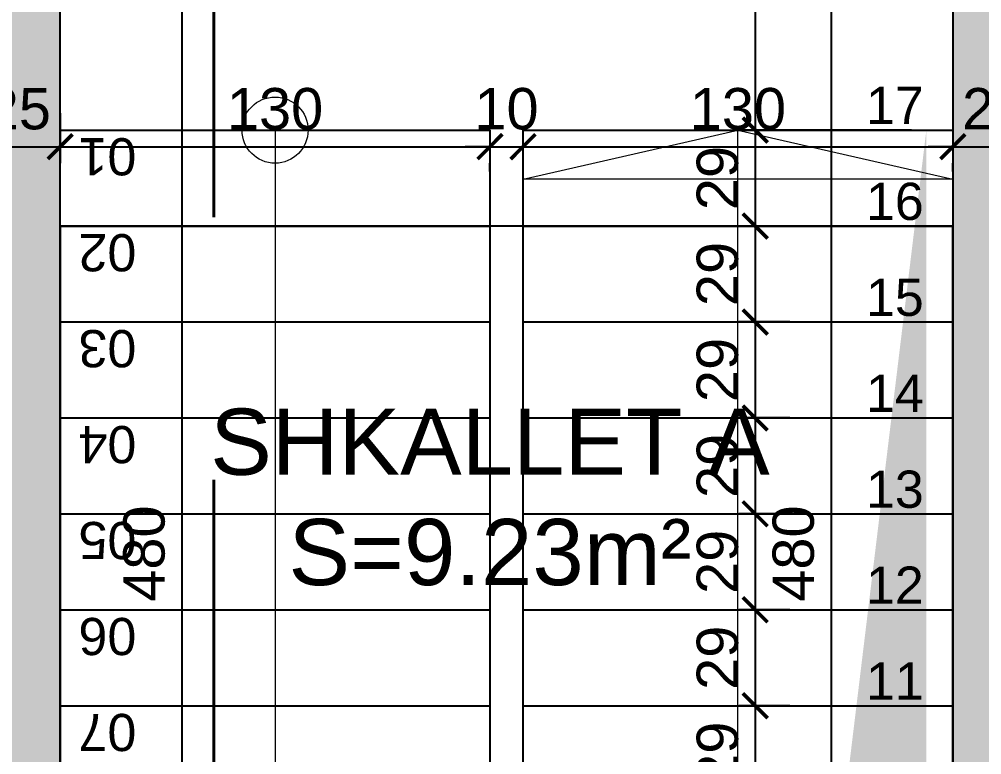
# Model space of a CAD drawing. Header units: feet. Extents: x 92587 to 97987, y -55119 to -48334.
# Drawn here: x 94331.7 to 94622.9, y -51833.2 to -51610.9 of the extents above; entities that cross this region are included whole.
import ezdxf

# ---------------------------------------------------------------- set-up
doc = ezdxf.new("R2010")
doc.units = ezdxf.units.FT
doc.header["$LTSCALE"] = 50
doc.header["$MEASUREMENT"] = 0
doc.linetypes.add('CONTINU', pattern=[0])
doc.linetypes.add('DASHED2', pattern=[9.525, 6.35, -3.175])
doc.layers.get('0').update_dxf_attribs({"color": 8})
doc.layers.add('ARCHITECTE', color=252, linetype='Continuous', lineweight=13)
for name, color, linetype in [('BETON COUPE', 3, 'CONTINU'), ('BETON TRAME', 252, 'Continuous'), ('BETON VU', 2, 'Continuous'), ('BORD', 5, 'Continuous'), ('COTE 50ème', 1, 'Continuous'), ('OMBRE', 253, 'Continuous'), ('TEXTE', 7, 'Continuous')]:
    doc.layers.add(name, color=color, linetype=linetype)
doc.layers.add('HORS GEL COTE', color=7, linetype='Continuous', lineweight=13, true_color=0x00661a)
doc.styles.add('RS_TEXT_1.50', font='arial.ttf', dxfattribs={"height": 12.5})
doc.styles.add('RS_TXT_50', font='arial.ttf', dxfattribs={"height": 12.5})
doc.dimstyles.new('RS_50CM_LINEAIRE', dxfattribs={"dimscale": 5, "dimtxt": 12.5, "dimasz": 1.5, "dimexe": 1, "dimexo": 2.5, "dimgap": 1, "dimtad": 1, "dimdec": 1, "dimrnd": 0.5, "dimdsep": 46, "dimtxsty": 'RS_TXT_50', "dimblk1": 'ARCHTICK', "dimblk2": 'ARCHTICK', "dimsah": 1, "dimcen": 2.5, "dimdle": 1, "dimclrt": 4, "dimadec": 0, "dimazin": 2, "dimtfac": 1, "dimtdec": 1, "dimtix": 1, "dimtmove": 2, "dimatfit": 3, "dimfxl": 1, "dimtolj": 1, "dimtzin": 0, "dimarcsym": 0})

# ---------------------------------------------------------------- blocks, each defined once
blk = doc.blocks.new('_ArchTick')
at = {"color": 0, "linetype": 'ByBlock', "const_width": 0.15}
blk.add_lwpolyline([(-0.5, -0.5), (0.5, 0.5)], dxfattribs=at)
blk = doc.blocks.new('*D806')
at = {"layer": 'COTE 50ème', "color": 0, "lineweight": -2, "ltscale": 0.5, "transparency": 16777216}
for p, q in [((94319.11, -51639.26), (94319.11, -51654.37)), ((94344.11, -51639.26), (94344.11, -51654.37)), ((94319.11, -51649.37), (94311.61, -51649.37)), ((94319.11, -51649.37), (94344.11, -51649.37)), ((94344.11, -51649.37), (94351.61, -51649.37))]:
    blk.add_line(p, q, dxfattribs=at)
at = {"layer": 'Defpoints', "color": 0, "ltscale": 0.5, "transparency": 16777216}
for p in [(94319.11, -51626.76), (94344.11, -51626.76), (94344.11, -51649.37)]:
    blk.add_point(p, dxfattribs=at)
at = {"layer": 'COTE 50ème', "color": 0, "lineweight": -2, "ltscale": 0.5, "transparency": 16777216, "xscale": 7.5, "yscale": 7.5, "zscale": 7.5}
blk.add_blockref('_ArchTick', (94319.11, -51649.37), dxfattribs=at)
at = {"layer": 'COTE 50ème', "color": 0, "lineweight": -2, "ltscale": 0.5, "transparency": 16777216, "xscale": 7.5, "yscale": 7.5, "zscale": 7.5, "rotation": 180}
blk.add_blockref('_ArchTick', (94344.11, -51649.37), dxfattribs=at)
at = {"layer": 'COTE 50ème', "color": 4, "lineweight": 5, "ltscale": 0.5, "transparency": 16777216, "insert": (94331.61, -51637.98), "char_height": 12.5, "attachment_point": 5, "style": 'RS_TXT_50'}
blk.add_mtext('\\A1;25', dxfattribs=at)
blk = doc.blocks.new('*D807')
at = {"layer": 'COTE 50ème', "color": 0, "lineweight": -2, "ltscale": 0.5, "transparency": 16777216}
for p, q in [((94344.11, -51639.26), (94344.11, -51654.37)), ((94339.11, -51649.37), (94479.11, -51649.37)), ((94474.11, -51656.86), (94474.11, -51654.37))]:
    blk.add_line(p, q, dxfattribs=at)
at = {"layer": 'Defpoints', "color": 0, "ltscale": 0.5, "transparency": 16777216}
for p in [(94344.11, -51626.76), (94474.11, -51644.36), (94474.11, -51649.37)]:
    blk.add_point(p, dxfattribs=at)
at = {"layer": 'COTE 50ème', "color": 0, "lineweight": -2, "ltscale": 0.5, "transparency": 16777216, "xscale": 7.5, "yscale": 7.5, "zscale": 7.5, "rotation": 180}
blk.add_blockref('_ArchTick', (94344.11, -51649.37), dxfattribs=at)
at = {"layer": 'COTE 50ème', "color": 0, "lineweight": -2, "ltscale": 0.5, "transparency": 16777216, "xscale": 7.5, "yscale": 7.5, "zscale": 7.5}
blk.add_blockref('_ArchTick', (94474.11, -51649.37), dxfattribs=at)
at = {"layer": 'COTE 50ème', "color": 4, "lineweight": 5, "ltscale": 0.5, "transparency": 16777216, "insert": (94409.11, -51637.98), "char_height": 12.5, "attachment_point": 5, "style": 'RS_TXT_50'}
blk.add_mtext('\\A1;130', dxfattribs=at)
blk = doc.blocks.new('*D808')
at = {"layer": 'COTE 50ème', "color": 0, "lineweight": -2, "ltscale": 0.5, "transparency": 16777216}
for p, q in [((94474.11, -51649.37), (94466.61, -51649.37)), ((94474.11, -51649.37), (94484.11, -51649.37)), ((94484.11, -51649.37), (94491.61, -51649.37)), ((94474.11, -51656.86), (94474.11, -51654.37)), ((94484.11, -51656.86), (94484.11, -51654.37))]:
    blk.add_line(p, q, dxfattribs=at)
at = {"layer": 'Defpoints', "color": 0, "ltscale": 0.5, "transparency": 16777216}
for p in [(94474.11, -51644.36), (94484.11, -51644.36), (94484.11, -51649.37)]:
    blk.add_point(p, dxfattribs=at)
at = {"layer": 'COTE 50ème', "color": 0, "lineweight": -2, "ltscale": 0.5, "transparency": 16777216, "xscale": 7.5, "yscale": 7.5, "zscale": 7.5}
blk.add_blockref('_ArchTick', (94474.11, -51649.37), dxfattribs=at)
at = {"layer": 'COTE 50ème', "color": 0, "lineweight": -2, "ltscale": 0.5, "transparency": 16777216, "xscale": 7.5, "yscale": 7.5, "zscale": 7.5, "rotation": 180}
blk.add_blockref('_ArchTick', (94484.11, -51649.37), dxfattribs=at)
at = {"layer": 'COTE 50ème', "color": 4, "lineweight": 5, "ltscale": 0.5, "transparency": 16777216, "insert": (94479.11, -51637.98), "char_height": 12.5, "attachment_point": 5, "style": 'RS_TXT_50'}
blk.add_mtext('\\A1;10', dxfattribs=at)
blk = doc.blocks.new('*D809')
at = {"layer": 'COTE 50ème', "color": 0, "lineweight": -2, "ltscale": 0.5, "transparency": 16777216}
for p, q in [((94479.11, -51649.37), (94619.11, -51649.37)), ((94484.11, -51656.86), (94484.11, -51654.37)), ((94614.11, -51656.86), (94614.11, -51654.37))]:
    blk.add_line(p, q, dxfattribs=at)
at = {"layer": 'Defpoints', "color": 0, "ltscale": 0.5, "transparency": 16777216}
for p in [(94484.11, -51644.36), (94614.11, -51644.36), (94614.11, -51649.37)]:
    blk.add_point(p, dxfattribs=at)
at = {"layer": 'COTE 50ème', "color": 0, "lineweight": -2, "ltscale": 0.5, "transparency": 16777216, "xscale": 7.5, "yscale": 7.5, "zscale": 7.5, "rotation": 180}
blk.add_blockref('_ArchTick', (94484.11, -51649.37), dxfattribs=at)
at = {"layer": 'COTE 50ème', "color": 0, "lineweight": -2, "ltscale": 0.5, "transparency": 16777216, "xscale": 7.5, "yscale": 7.5, "zscale": 7.5}
blk.add_blockref('_ArchTick', (94614.11, -51649.37), dxfattribs=at)
at = {"layer": 'COTE 50ème', "color": 4, "lineweight": 5, "ltscale": 0.5, "transparency": 16777216, "insert": (94549.11, -51637.98), "char_height": 12.5, "attachment_point": 5, "style": 'RS_TXT_50'}
blk.add_mtext('\\A1;130', dxfattribs=at)
blk = doc.blocks.new('*D810')
at = {"layer": 'COTE 50ème', "color": 0, "lineweight": -2, "ltscale": 0.5, "transparency": 16777216}
for p, q in [((94614.11, -51649.37), (94606.61, -51649.37)), ((94614.11, -51649.37), (94639.11, -51649.37)), ((94639.11, -51649.37), (94646.61, -51649.37)), ((94614.11, -51656.86), (94614.11, -51654.37)), ((94639.11, -51656.86), (94639.11, -51654.37))]:
    blk.add_line(p, q, dxfattribs=at)
at = {"layer": 'Defpoints', "color": 0, "ltscale": 0.5, "transparency": 16777216}
for p in [(94614.11, -51644.36), (94639.11, -51644.36), (94639.11, -51649.37)]:
    blk.add_point(p, dxfattribs=at)
at = {"layer": 'COTE 50ème', "color": 0, "lineweight": -2, "ltscale": 0.5, "transparency": 16777216, "xscale": 7.5, "yscale": 7.5, "zscale": 7.5}
blk.add_blockref('_ArchTick', (94614.11, -51649.37), dxfattribs=at)
at = {"layer": 'COTE 50ème', "color": 0, "lineweight": -2, "ltscale": 0.5, "transparency": 16777216, "xscale": 7.5, "yscale": 7.5, "zscale": 7.5, "rotation": 180}
blk.add_blockref('_ArchTick', (94639.11, -51649.37), dxfattribs=at)
at = {"layer": 'COTE 50ème', "color": 4, "lineweight": 5, "ltscale": 0.5, "transparency": 16777216, "insert": (94626.61, -51637.98), "char_height": 12.5, "attachment_point": 5, "style": 'RS_TXT_50'}
blk.add_mtext('\\A1;25', dxfattribs=at)
blk = doc.blocks.new('*D528')
at = {"layer": 'COTE 50ème', "color": 0, "lineweight": -2, "ltscale": 0.5, "transparency": 16777216}
for p, q in [((94380.92, -51527.36), (94380.92, -52017.36)), ((94356.61, -51532.36), (94385.92, -51532.36)), ((94376.61, -52012.36), (94385.92, -52012.36))]:
    blk.add_line(p, q, dxfattribs=at)
at = {"layer": 'Defpoints', "color": 0, "ltscale": 0.5, "transparency": 16777216}
for p in [(94344.11, -51532.36), (94364.11, -52012.36), (94380.92, -52012.36)]:
    blk.add_point(p, dxfattribs=at)
at = {"layer": 'COTE 50ème', "color": 0, "lineweight": -2, "ltscale": 0.5, "transparency": 16777216, "xscale": 7.5, "yscale": 7.5, "zscale": 7.5}
for p, rotation in [((94380.92, -51532.36), 90), ((94380.92, -52012.36), 270)]:
    blk.add_blockref('_ArchTick', p, dxfattribs=dict(at, rotation=rotation))
at = {"layer": 'COTE 50ème', "color": 4, "lineweight": 5, "ltscale": 0.5, "transparency": 16777216, "insert": (94369.54, -51772.36), "char_height": 12.5, "attachment_point": 5, "rotation": 90, "style": 'RS_TXT_50'}
blk.add_mtext('\\A1;480', dxfattribs=at)
blk = doc.blocks.new('*D541')
at = {"layer": 'COTE 50ème', "color": 0, "lineweight": -2, "ltscale": 0.5, "transparency": 16777216}
for p, q in [((94577.3, -51527.36), (94577.3, -52017.36)), ((94601.61, -51532.36), (94572.3, -51532.36)), ((94581.61, -52012.36), (94572.3, -52012.36))]:
    blk.add_line(p, q, dxfattribs=at)
at = {"layer": 'Defpoints', "color": 0, "ltscale": 0.5, "transparency": 16777216}
for p in [(94614.11, -51532.36), (94577.3, -52012.36), (94594.11, -52012.36)]:
    blk.add_point(p, dxfattribs=at)
at = {"layer": 'COTE 50ème', "color": 0, "lineweight": -2, "ltscale": 0.5, "transparency": 16777216, "xscale": 7.5, "yscale": 7.5, "zscale": 7.5}
for p, rotation in [((94577.3, -51532.36), 90), ((94577.3, -52012.36), 270)]:
    blk.add_blockref('_ArchTick', p, dxfattribs=dict(at, rotation=rotation))
at = {"layer": 'COTE 50ème', "color": 4, "lineweight": 5, "ltscale": 0.5, "transparency": 16777216, "insert": (94565.92, -51772.36), "char_height": 12.5, "attachment_point": 5, "rotation": 90, "style": 'RS_TXT_50'}
blk.add_mtext('\\A1;480', dxfattribs=at)
blk = doc.blocks.new('*D543')
at = {"layer": 'COTE 50ème', "color": 0, "lineweight": -2, "ltscale": 0.5, "transparency": 16777216}
for p, q in [((94554.34, -51477.36), (94554.34, -51649.36)), ((94599.17, -51482.36), (94549.34, -51482.36)), ((94601.61, -51644.36), (94549.34, -51644.36))]:
    blk.add_line(p, q, dxfattribs=at)
at = {"layer": 'Defpoints', "color": 0, "ltscale": 0.5, "transparency": 16777216}
for p in [(94611.67, -51482.36), (94554.34, -51644.36), (94614.11, -51644.36)]:
    blk.add_point(p, dxfattribs=at)
at = {"layer": 'COTE 50ème', "color": 0, "lineweight": -2, "ltscale": 0.5, "transparency": 16777216, "xscale": 7.5, "yscale": 7.5, "zscale": 7.5}
for p, rotation in [((94554.34, -51482.36), 90), ((94554.34, -51644.36), 270)]:
    blk.add_blockref('_ArchTick', p, dxfattribs=dict(at, rotation=rotation))
at = {"layer": 'COTE 50ème', "color": 4, "lineweight": 5, "ltscale": 0.5, "transparency": 16777216, "insert": (94542.96, -51563.36), "char_height": 12.5, "attachment_point": 5, "rotation": 90, "style": 'RS_TXT_50'}
blk.add_mtext('\\A1;162', dxfattribs=at)
blk = doc.blocks.new('*D544')
at = {"layer": 'COTE 50ème', "color": 0, "lineweight": -2, "ltscale": 0.5, "transparency": 16777216}
for p, q in [((94554.34, -51639.36), (94554.34, -51678.36)), ((94601.61, -51644.36), (94549.34, -51644.36)), ((94564.8, -51673.36), (94549.34, -51673.36))]:
    blk.add_line(p, q, dxfattribs=at)
at = {"layer": 'Defpoints', "color": 0, "ltscale": 0.5, "transparency": 16777216}
for p in [(94614.11, -51644.36), (94554.34, -51673.36), (94577.3, -51673.36)]:
    blk.add_point(p, dxfattribs=at)
at = {"layer": 'COTE 50ème', "color": 0, "lineweight": -2, "ltscale": 0.5, "transparency": 16777216, "xscale": 7.5, "yscale": 7.5, "zscale": 7.5}
for p, rotation in [((94554.34, -51644.36), 90), ((94554.34, -51673.36), 270)]:
    blk.add_blockref('_ArchTick', p, dxfattribs=dict(at, rotation=rotation))
at = {"layer": 'COTE 50ème', "color": 4, "lineweight": 5, "ltscale": 0.5, "transparency": 16777216, "insert": (94542.96, -51658.86), "char_height": 12.5, "attachment_point": 5, "rotation": 90, "style": 'RS_TXT_50'}
blk.add_mtext('\\A1;29', dxfattribs=at)
blk = doc.blocks.new('*D545')
at = {"layer": 'COTE 50ème', "color": 0, "lineweight": -2, "ltscale": 0.5, "transparency": 16777216}
for p, q in [((94554.34, -51668.36), (94554.34, -51707.36)), ((94564.8, -51673.36), (94549.34, -51673.36)), ((94564.8, -51702.36), (94549.34, -51702.36))]:
    blk.add_line(p, q, dxfattribs=at)
at = {"layer": 'Defpoints', "color": 0, "ltscale": 0.5, "transparency": 16777216}
for p in [(94577.3, -51673.36), (94554.34, -51702.36), (94577.3, -51702.36)]:
    blk.add_point(p, dxfattribs=at)
at = {"layer": 'COTE 50ème', "color": 0, "lineweight": -2, "ltscale": 0.5, "transparency": 16777216, "xscale": 7.5, "yscale": 7.5, "zscale": 7.5}
for p, rotation in [((94554.34, -51673.36), 90), ((94554.34, -51702.36), 270)]:
    blk.add_blockref('_ArchTick', p, dxfattribs=dict(at, rotation=rotation))
at = {"layer": 'COTE 50ème', "color": 4, "lineweight": 5, "ltscale": 0.5, "transparency": 16777216, "insert": (94542.96, -51687.86), "char_height": 12.5, "attachment_point": 5, "rotation": 90, "style": 'RS_TXT_50'}
blk.add_mtext('\\A1;29', dxfattribs=at)
blk = doc.blocks.new('*D546')
at = {"layer": 'COTE 50ème', "color": 0, "lineweight": -2, "ltscale": 0.5, "transparency": 16777216}
for p, q in [((94554.34, -51697.36), (94554.34, -51736.36)), ((94564.8, -51702.36), (94549.34, -51702.36)), ((94564.8, -51731.36), (94549.34, -51731.36))]:
    blk.add_line(p, q, dxfattribs=at)
at = {"layer": 'Defpoints', "color": 0, "ltscale": 0.5, "transparency": 16777216}
for p in [(94577.3, -51702.36), (94554.34, -51731.36), (94577.3, -51731.36)]:
    blk.add_point(p, dxfattribs=at)
at = {"layer": 'COTE 50ème', "color": 0, "lineweight": -2, "ltscale": 0.5, "transparency": 16777216, "xscale": 7.5, "yscale": 7.5, "zscale": 7.5}
for p, rotation in [((94554.34, -51702.36), 90), ((94554.34, -51731.36), 270)]:
    blk.add_blockref('_ArchTick', p, dxfattribs=dict(at, rotation=rotation))
at = {"layer": 'COTE 50ème', "color": 4, "lineweight": 5, "ltscale": 0.5, "transparency": 16777216, "insert": (94542.96, -51716.86), "char_height": 12.5, "attachment_point": 5, "rotation": 90, "style": 'RS_TXT_50'}
blk.add_mtext('\\A1;29', dxfattribs=at)
blk = doc.blocks.new('*D547')
at = {"layer": 'COTE 50ème', "color": 0, "lineweight": -2, "ltscale": 0.5, "transparency": 16777216}
for p, q in [((94554.34, -51726.36), (94554.34, -51765.36)), ((94564.8, -51731.36), (94549.34, -51731.36)), ((94564.8, -51760.36), (94549.34, -51760.36))]:
    blk.add_line(p, q, dxfattribs=at)
at = {"layer": 'Defpoints', "color": 0, "ltscale": 0.5, "transparency": 16777216}
for p in [(94577.3, -51731.36), (94554.34, -51760.36), (94577.3, -51760.36)]:
    blk.add_point(p, dxfattribs=at)
at = {"layer": 'COTE 50ème', "color": 0, "lineweight": -2, "ltscale": 0.5, "transparency": 16777216, "xscale": 7.5, "yscale": 7.5, "zscale": 7.5}
for p, rotation in [((94554.34, -51731.36), 90), ((94554.34, -51760.36), 270)]:
    blk.add_blockref('_ArchTick', p, dxfattribs=dict(at, rotation=rotation))
at = {"layer": 'COTE 50ème', "color": 4, "lineweight": 5, "ltscale": 0.5, "transparency": 16777216, "insert": (94542.96, -51745.86), "char_height": 12.5, "attachment_point": 5, "rotation": 90, "style": 'RS_TXT_50'}
blk.add_mtext('\\A1;29', dxfattribs=at)
blk = doc.blocks.new('*D548')
at = {"layer": 'COTE 50ème', "color": 0, "lineweight": -2, "ltscale": 0.5, "transparency": 16777216}
for p, q in [((94554.34, -51755.36), (94554.34, -51794.36)), ((94564.8, -51760.36), (94549.34, -51760.36)), ((94564.8, -51789.36), (94549.34, -51789.36))]:
    blk.add_line(p, q, dxfattribs=at)
at = {"layer": 'Defpoints', "color": 0, "ltscale": 0.5, "transparency": 16777216}
for p in [(94577.3, -51760.36), (94554.34, -51789.36), (94577.3, -51789.36)]:
    blk.add_point(p, dxfattribs=at)
at = {"layer": 'COTE 50ème', "color": 0, "lineweight": -2, "ltscale": 0.5, "transparency": 16777216, "xscale": 7.5, "yscale": 7.5, "zscale": 7.5}
for p, rotation in [((94554.34, -51760.36), 90), ((94554.34, -51789.36), 270)]:
    blk.add_blockref('_ArchTick', p, dxfattribs=dict(at, rotation=rotation))
at = {"layer": 'COTE 50ème', "color": 4, "lineweight": 5, "ltscale": 0.5, "transparency": 16777216, "insert": (94542.96, -51774.86), "char_height": 12.5, "attachment_point": 5, "rotation": 90, "style": 'RS_TXT_50'}
blk.add_mtext('\\A1;29', dxfattribs=at)
blk = doc.blocks.new('*D549')
at = {"layer": 'COTE 50ème', "color": 0, "lineweight": -2, "ltscale": 0.5, "transparency": 16777216}
for p, q in [((94554.34, -51784.36), (94554.34, -51823.36)), ((94564.8, -51789.36), (94549.34, -51789.36)), ((94564.8, -51818.36), (94549.34, -51818.36))]:
    blk.add_line(p, q, dxfattribs=at)
at = {"layer": 'Defpoints', "color": 0, "ltscale": 0.5, "transparency": 16777216}
for p in [(94577.3, -51789.36), (94554.34, -51818.36), (94577.3, -51818.36)]:
    blk.add_point(p, dxfattribs=at)
at = {"layer": 'COTE 50ème', "color": 0, "lineweight": -2, "ltscale": 0.5, "transparency": 16777216, "xscale": 7.5, "yscale": 7.5, "zscale": 7.5}
for p, rotation in [((94554.34, -51789.36), 90), ((94554.34, -51818.36), 270)]:
    blk.add_blockref('_ArchTick', p, dxfattribs=dict(at, rotation=rotation))
at = {"layer": 'COTE 50ème', "color": 4, "lineweight": 5, "ltscale": 0.5, "transparency": 16777216, "insert": (94542.96, -51803.86), "char_height": 12.5, "attachment_point": 5, "rotation": 90, "style": 'RS_TXT_50'}
blk.add_mtext('\\A1;29', dxfattribs=at)
blk = doc.blocks.new('*D550')
at = {"layer": 'COTE 50ème', "color": 0, "lineweight": -2, "ltscale": 0.5, "transparency": 16777216}
for p, q in [((94554.34, -51813.36), (94554.34, -51852.36)), ((94564.8, -51818.36), (94549.34, -51818.36)), ((94564.8, -51847.36), (94549.34, -51847.36))]:
    blk.add_line(p, q, dxfattribs=at)
at = {"layer": 'Defpoints', "color": 0, "ltscale": 0.5, "transparency": 16777216}
for p in [(94577.3, -51818.36), (94554.34, -51847.36), (94577.3, -51847.36)]:
    blk.add_point(p, dxfattribs=at)
at = {"layer": 'COTE 50ème', "color": 0, "lineweight": -2, "ltscale": 0.5, "transparency": 16777216, "xscale": 7.5, "yscale": 7.5, "zscale": 7.5}
for p, rotation in [((94554.34, -51818.36), 90), ((94554.34, -51847.36), 270)]:
    blk.add_blockref('_ArchTick', p, dxfattribs=dict(at, rotation=rotation))
at = {"layer": 'COTE 50ème', "color": 4, "lineweight": 5, "ltscale": 0.5, "transparency": 16777216, "insert": (94542.96, -51832.86), "char_height": 12.5, "attachment_point": 5, "rotation": 90, "style": 'RS_TXT_50'}
blk.add_mtext('\\A1;29', dxfattribs=at)

msp = doc.modelspace()

# ---------------------------------------------------------------- hatches: boundary and pattern name
at = {"layer": 'BETON TRAME', "transparency": 33554559}
h = msp.add_hatch(color=256, dxfattribs=at)
h.dxf.hatch_style = 1
h.paths.add_polyline_path([(94249.11, -51297.36), (94214.11, -51297.36), (94214.11, -50647.36), (94249.11, -50647.36), (94249.11, -50822.36), (94709.11, -50822.36), (94709.11, -50647.36), (94744.11, -50647.36), (94744.11, -51297.36), (94709.11, -51297.36), (94709.11, -50862.36), (94499.11, -50862.36), (94499.11, -51192.36), (94459.11, -51192.36), (94459.11, -50862.36), (94249.11, -50862.36)])
h.paths.add_polyline_path([(93379.11, -49972.36), (93379.11, -50022.36), (93514.11, -50022.36), (93514.11, -49972.36)])
h.paths.add_polyline_path([(94114.11, -49972.36), (94114.11, -50022.36), (94249.11, -50022.36), (94249.11, -49972.36)])
h.paths.add_polyline_path([(94709.11, -49972.36), (94709.11, -50022.36), (94844.11, -50022.36), (94844.11, -49972.36)])
h.paths.add_polyline_path([(95444.11, -49972.36), (95444.11, -50022.36), (95579.11, -50022.36), (95579.11, -49972.36)])
h.paths.add_polyline_path([(95444.11, -50647.36), (95444.11, -50697.36), (95579.11, -50697.36), (95579.11, -50647.36)])
h.paths.add_polyline_path([(93379.11, -50647.36), (93379.11, -50697.36), (93514.11, -50697.36), (93514.11, -50647.36)])
h.paths.add_polyline_path([(93379.11, -51247.36), (93379.11, -51297.36), (93514.11, -51297.36), (93514.11, -51247.36)])
h.paths.add_polyline_path([(95444.11, -51247.36), (95444.11, -51297.36), (95579.11, -51297.36), (95579.11, -51247.36)])
h.paths.add_polyline_path([(95444.11, -51987.36), (95444.11, -52037.36), (95579.11, -52037.36), (95579.11, -51987.36)])
h.paths.add_polyline_path([(93514.11, -52037.36), (93514.11, -51987.36), (93379.11, -51987.36), (93379.11, -52037.36)])
h.paths.add_polyline_path([(94209.11, -51987.36), (94209.11, -52037.36), (94319.11, -52037.36), (94319.11, -51987.36)])
h.paths.add_polyline_path([(94639.11, -51987.36), (94639.11, -52037.36), (94749.11, -52037.36), (94749.11, -51987.36)])
h.paths.add_polyline_path([(94614.11, -52037.36), (94639.11, -52037.36), (94639.11, -51532.36), (94614.11, -51532.36)])
h.paths.add_polyline_path([(94319.11, -52037.36), (94344.11, -52037.36), (94344.11, -51532.36), (94319.11, -51532.36)])

# ---------------------------------------------------------------- linework, layer by layer
at = {"layer": 'ARCHITECTE'}
msp.add_lwpolyline([(94409.11, -51644.36), (94409.11, -51841.36, 1), (94549.11, -51841.36), (94549.11, -51644.36), (94614.11, -51659.15), (94484.11, -51659.15), (94549.11, -51644.36)], format="xyb", dxfattribs=at)
msp.add_circle((94409.11, -51644.36), 10, dxfattribs=at)
at = {"layer": 'BETON COUPE'}
for points in [[(94319.11, -52037.36), (94344.11, -52037.36), (94344.11, -51532.36), (94319.11, -51532.36)], [(94614.11, -52037.36), (94639.11, -52037.36), (94639.11, -51532.36), (94614.11, -51532.36)]]:
    msp.add_lwpolyline(points, close=True, dxfattribs=at)
at = {"layer": 'BETON VU'}
msp.add_lwpolyline([(94344.11, -51644.36), (94474.11, -51644.36), (94474.11, -51857.36), (94484.11, -51857.36), (94484.11, -51644.36), (94614.11, -51644.36), (94614.11, -51987.36), (94344.11, -51987.36)], close=True, dxfattribs=at)
for points in [[(94344.11, -51673.36), (94474.11, -51673.36)], [(94484.11, -51673.36), (94614.11, -51673.36)], [(94344.11, -51702.36), (94474.11, -51702.36)], [(94484.11, -51702.36), (94614.11, -51702.36)], [(94344.11, -51731.36), (94474.11, -51731.36)], [(94484.11, -51731.36), (94614.11, -51731.36)], [(94344.11, -51760.36), (94474.11, -51760.36)], [(94484.11, -51760.36), (94614.11, -51760.36)], [(94344.11, -51789.36), (94474.11, -51789.36)], [(94484.11, -51789.36), (94614.11, -51789.36)], [(94344.11, -51818.36), (94474.11, -51818.36)], [(94484.11, -51818.36), (94614.11, -51818.36)]]:
    msp.add_lwpolyline(points, dxfattribs=at)
at = {"layer": 'BORD'}
msp.add_lwpolyline([(94344.11, -51987.36), (94614.11, -51987.36), (94614.11, -51673.36), (94344.11, -51673.36)], close=True, dxfattribs=at)
at = {"layer": 'HORS GEL COTE', "linetype": 'DASHED2', "lineweight": 40, "ltscale": 0.5}
msp.add_line((94390.59, -49130.71), (94390.59, -54862.41), dxfattribs=at)
at = {"layer": 'OMBRE'}
msp.add_solid([(94606.11, -51644.36), (94606.11, -51979.36), (94569.8, -51943.05)], dxfattribs=at)

# ---------------------------------------------------------------- texts
at = {"layer": 'TEXTE', "style": 'RS_TEXT_1.50'}
for s, insert, char_height, width, attachment_point in [('17', (94605.32, -51631.27), 11.25, 4.092726157978177e-13, 3), ('17', (94605.32, -51631.27), 11.25, 4.092726157978177e-13, 3), ('16', (94605.32, -51660.27), 11.25, 4.092726157978177e-13, 3), ('16', (94605.32, -51660.27), 11.25, 4.092726157978177e-13, 3), ('15', (94605.32, -51689.27), 11.25, 4.092726157978177e-13, 3), ('15', (94605.32, -51689.27), 11.25, 4.092726157978177e-13, 3), ('14', (94605.32, -51718.27), 11.25, 4.092726157978177e-13, 3), ('14', (94605.32, -51718.27), 11.25, 4.092726157978177e-13, 3), ('SHKALLET A\\PS=9.23m²', (94474.11, -51755.36), 20, 187.8585, 5), ('13', (94605.32, -51747.27), 11.25, 4.092726157978177e-13, 3), ('13', (94605.32, -51747.27), 11.25, 4.092726157978177e-13, 3), ('12', (94605.32, -51776.27), 11.25, 4.092726157978177e-13, 3), ('12', (94605.32, -51776.27), 11.25, 4.092726157978177e-13, 3), ('11', (94605.32, -51805.27), 11.25, 4.092726157978177e-13, 3), ('11', (94605.32, -51805.27), 11.25, 4.092726157978177e-13, 3)]:
    msp.add_mtext(s, dxfattribs=dict(at, insert=insert, char_height=char_height, width=width, attachment_point=attachment_point))
at = {"layer": 'TEXTE', "char_height": 11.25, "width": 4.092726157978177e-13, "attachment_point": 1, "rotation": 180, "style": 'RS_TEXT_1.50'}
for s, insert in [('01', (94367.15, -51658.04)), ('01', (94367.15, -51658.04)), ('02', (94367.15, -51687.04)), ('02', (94367.15, -51687.04)), ('03', (94367.15, -51716.04)), ('03', (94367.15, -51716.04)), ('04', (94367.15, -51745.04)), ('04', (94367.15, -51745.04)), ('05', (94367.15, -51774.04)), ('05', (94367.15, -51774.04)), ('06', (94367.15, -51803.04)), ('06', (94367.15, -51803.04)), ('07', (94367.15, -51832.04)), ('07', (94367.15, -51832.04))]:
    msp.add_mtext(s, dxfattribs=dict(at, insert=insert))

# ---------------------------------------------------------------- dimensions: what is measured, and where the dimension line sits
at = {"layer": 'COTE 50ème', "lineweight": 5, "ltscale": 0.5}
for base, p1, p2, angle, picture, middle in [((94554.34, -51644.36), (94611.67, -51482.36), (94614.11, -51644.36), 270, '*D543', (94542.96, -51563.36)), ((94380.92, -52012.36), (94344.11, -51532.36), (94364.11, -52012.36), 270, '*D528', (94369.54, -51772.36)), ((94577.3, -52012.36), (94614.11, -51532.36), (94594.11, -52012.36), 270, '*D541', (94565.92, -51772.36)), ((94344.11, -51649.37), (94319.11, -51626.76), (94344.11, -51626.76), 180, '*D806', (94331.61, -51637.98)), ((94474.11, -51649.37), (94344.11, -51626.76), (94474.11, -51644.36), 180, '*D807', (94409.11, -51637.98)), ((94484.11, -51649.37), (94474.11, -51644.36), (94484.11, -51644.36), 180, '*D808', (94479.11, -51637.98)), ((94614.11, -51649.37), (94484.11, -51644.36), (94614.11, -51644.36), 180, '*D809', (94549.11, -51637.98)), ((94639.11, -51649.37), (94614.11, -51644.36), (94639.11, -51644.36), 180, '*D810', (94626.61, -51637.98)), ((94554.34, -51673.36), (94614.11, -51644.36), (94577.3, -51673.36), 270, '*D544', (94542.96, -51658.86)), ((94554.34, -51702.36), (94577.3, -51673.36), (94577.3, -51702.36), 270, '*D545', (94542.96, -51687.86)), ((94554.34, -51731.36), (94577.3, -51702.36), (94577.3, -51731.36), 270, '*D546', (94542.96, -51716.86)), ((94554.34, -51760.36), (94577.3, -51731.36), (94577.3, -51760.36), 270, '*D547', (94542.96, -51745.86)), ((94554.34, -51789.36), (94577.3, -51760.36), (94577.3, -51789.36), 270, '*D548', (94542.96, -51774.86)), ((94554.34, -51818.36), (94577.3, -51789.36), (94577.3, -51818.36), 270, '*D549', (94542.96, -51803.86)), ((94554.34, -51847.36), (94577.3, -51818.36), (94577.3, -51847.36), 270, '*D550', (94542.96, -51832.86))]:
    dim = msp.add_linear_dim(base=base, p1=p1, p2=p2, angle=angle, dimstyle='RS_50CM_LINEAIRE', dxfattribs=at)
    dim.commit()
    dim.dimension.update_dxf_attribs({"geometry": picture, "text_midpoint": middle})

doc.saveas('drawing.dxf')
